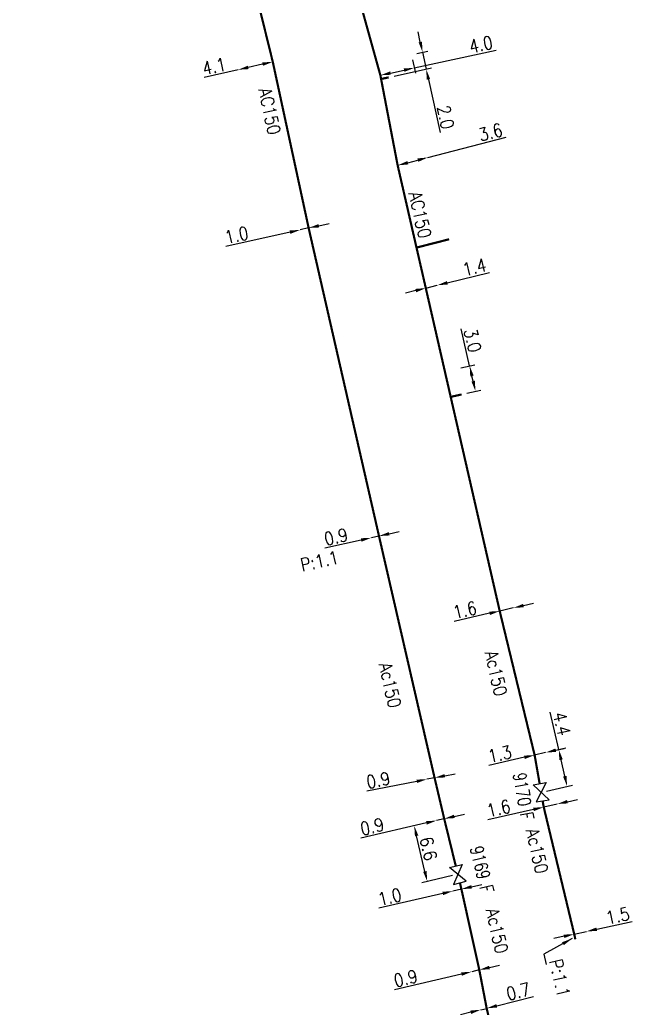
# Model space of a CAD drawing. Header units: millimetres. Extents: x 149999 to 151007, y 125999 to 127005.
# Drawn here: x 150936 to 151006.5, y 126765.1 to 126878.9 of the extents above; entities that cross this region are included whole.
import ezdxf
from ezdxf.enums import TextEntityAlignment as Align

# ---------------------------------------------------------------- set-up
doc = ezdxf.new("R2010")
doc.units = ezdxf.units.MM
doc.header["$PDMODE"] = 34
doc.linetypes.add('L_100_AP', pattern=[14, 10, -1.5, 1, -1.5])
doc.linetypes.add('L_25_AP', pattern=[2000, 1000, 1000])
doc.layers.get('0').update_dxf_attribs({"linetype": 'CONTINUOUS'})
doc.layers.get('DEFPOINTS').update_dxf_attribs({"linetype": 'CONTINUOUS'})
for name, color, linetype in [('L_140', 3, 'CONTINUOUS'), ('L_150', 1, 'CONTINUOUS'), ('L_300', 7, 'CONTINUOUS')]:
    doc.layers.add(name, color=color, linetype=linetype)
doc.layers.add('L_170', color=7, linetype='CONTINUOUS', plot=False)
doc.styles.get("Standard").update_dxf_attribs({"font": 'romans.shx', "width": 0.85})
doc.dimstyles.get("Standard").update_dxf_attribs({"dimtxt": 1.5, "dimasz": 1.2, "dimexe": 0.625, "dimexo": 0.625, "dimgap": 0.25, "dimtad": 1, "dimdec": 1, "dimzin": 0, "dimdsep": 46, "dimtxsty": 'Standard', "dimcen": -0.5, "dimadec": 0, "dimazin": 0, "dimtfac": 1, "dimtdec": 1, "dimtmove": 0, "dimatfit": 3, "dimfxl": 0, "dimtolj": 1, "dimtzin": 0, "dimarcsym": 0})

# ---------------------------------------------------------------- blocks, each defined once
blk = doc.blocks.new('L_300_03')
at = {"color": 0, "linetype": 'Continuous', "flags": 128}
blk.add_lwpolyline([(-1, 0.75), (1, -0.75), (1, 0.75), (-1, -0.75), (-1, 0.75)], dxfattribs=at)
at = {"color": 0, "linetype": 'Continuous', "width": 0.75}
blk.add_attdef('NUM', text='', height=1.5, dxfattribs=at).set_placement((0, 2.1), align=Align.MIDDLE_CENTER)
at = {"color": 0, "linetype": 'Continuous', "width": 0.75, "flags": 3}
for tag, p in [('DEF_LEG', (0, -5)), ('DEF_COUP', (0, -7.5)), ('DEF_TYPE', (0, -10))]:
    blk.add_attdef(tag, text='', height=1.2, dxfattribs=at).set_placement(p, align=Align.MIDDLE)
blk = doc.blocks.new('*D155')
at = {"layer": 'DEFPOINTS', "color": 0, "linetype": 'Continuous', "transparency": 16777216}
for p in [(150991.29, 126810.81), (150992.85, 126811.17), (150992.85, 126811.17)]:
    blk.add_point(p, dxfattribs=at)
at = {"layer": 'L_150', "color": 0, "linetype": 'Continuous', "lineweight": -2, "transparency": 16777216}
for p, q in [((150992.85, 126811.17), (150991.29, 126810.81)), ((150994.02, 126811.43), (150995.19, 126811.7)), ((150990.12, 126810.55), (150986.04, 126809.62))]:
    blk.add_line(p, q, dxfattribs=at)
at = {"layer": 'L_150', "color": 0, "linetype": 'Continuous', "transparency": 16777216}
for points in [[(150990.08, 126810.74), (150990.17, 126810.35), (150991.29, 126810.81)], [(150993.98, 126811.63), (150994.07, 126811.24), (150992.85, 126811.17)]]:
    blk.add_solid(points, dxfattribs=at)
at = {"layer": 'L_150', "color": 0, "linetype": 'Continuous', "transparency": 16777216, "insert": (150987.27, 126810.92), "char_height": 1.5, "attachment_point": 5, "rotation": 12.808}
blk.add_mtext('\\A1;1.6', dxfattribs=at)
blk = doc.blocks.new('*D156')
at = {"layer": 'DEFPOINTS', "color": 0, "linetype": 'Continuous', "transparency": 16777216}
for p in [(150982.78, 126848.01), (150984.09, 126848.34), (150984.09, 126848.34)]:
    blk.add_point(p, dxfattribs=at)
at = {"layer": 'L_150', "color": 0, "linetype": 'Continuous', "lineweight": -2, "transparency": 16777216}
for p, q in [((150985.26, 126848.62), (150990.1, 126849.81)), ((150981.62, 126847.73), (150980.45, 126847.44)), ((150982.78, 126848.01), (150984.09, 126848.34))]:
    blk.add_line(p, q, dxfattribs=at)
at = {"layer": 'L_150', "color": 0, "linetype": 'Continuous', "transparency": 16777216}
for points in [[(150985.21, 126848.82), (150985.31, 126848.43), (150984.09, 126848.34)], [(150981.57, 126847.92), (150981.67, 126847.53), (150982.78, 126848.01)]]:
    blk.add_solid(points, dxfattribs=at)
at = {"layer": 'L_150', "color": 0, "linetype": 'Continuous', "transparency": 16777216, "insert": (150988.38, 126850.42), "char_height": 1.5, "attachment_point": 5, "rotation": 13.8237}
blk.add_mtext('\\A1;1.4', dxfattribs=at)
blk = doc.blocks.new('*D157')
at = {"layer": 'DEFPOINTS', "color": 0, "linetype": 'Continuous', "transparency": 16777216}
for p in [(150979.54, 126862.15), (150983.03, 126863.06), (150983.03, 126863.06)]:
    blk.add_point(p, dxfattribs=at)
at = {"layer": 'L_150', "color": 0, "linetype": 'Continuous', "lineweight": -2, "transparency": 16777216}
for p, q in [((150983.03, 126863.06), (150992.03, 126865.4)), ((150980.71, 126862.45), (150981.87, 126862.76))]:
    blk.add_line(p, q, dxfattribs=at)
at = {"layer": 'L_150', "color": 0, "linetype": 'Continuous', "transparency": 16777216}
for points in [[(150980.66, 126862.65), (150980.76, 126862.26), (150979.54, 126862.15)], [(150981.82, 126862.95), (150981.92, 126862.56), (150983.03, 126863.06)]]:
    blk.add_solid(points, dxfattribs=at)
at = {"layer": 'L_150', "color": 0, "linetype": 'Continuous', "transparency": 16777216, "insert": (150990.24, 126865.96), "char_height": 1.5, "attachment_point": 5, "rotation": 14.5569}
blk.add_mtext('\\A1;3.6', dxfattribs=at)
blk = doc.blocks.new('*D168')
at = {"layer": 'DEFPOINTS', "color": 0, "linetype": 'Continuous', "transparency": 16777216}
for p in [(150976.52, 126819.25), (150976.52, 126819.25), (150977.39, 126819.45)]:
    blk.add_point(p, dxfattribs=at)
at = {"layer": 'L_150', "color": 0, "linetype": 'Continuous', "lineweight": -2, "transparency": 16777216}
for p, q in [((150978.56, 126819.72), (150979.73, 126819.98)), ((150975.35, 126818.99), (150971.14, 126818.04)), ((150977.39, 126819.45), (150976.52, 126819.25))]:
    blk.add_line(p, q, dxfattribs=at)
at = {"layer": 'L_150', "color": 0, "linetype": 'Continuous', "transparency": 16777216}
for points in [[(150978.52, 126819.91), (150978.61, 126819.52), (150977.39, 126819.45)], [(150975.3, 126819.19), (150975.39, 126818.8), (150976.52, 126819.25)]]:
    blk.add_solid(points, dxfattribs=at)
at = {"layer": 'L_150', "color": 0, "linetype": 'Continuous', "transparency": 16777216, "insert": (150972.44, 126819.36), "char_height": 1.5, "attachment_point": 5, "rotation": 12.7093}
blk.add_mtext('\\A1;0.9', dxfattribs=at)
blk = doc.blocks.new('*D169')
at = {"layer": 'DEFPOINTS', "color": 0, "linetype": 'Continuous', "transparency": 16777216}
for p in [(150968.32, 126854.72), (150968.32, 126854.72), (150969.29, 126854.94)]:
    blk.add_point(p, dxfattribs=at)
at = {"layer": 'L_150', "color": 0, "linetype": 'Continuous', "lineweight": -2, "transparency": 16777216}
for p, q in [((150970.46, 126855.2), (150971.64, 126855.46)), ((150967.15, 126854.46), (150959.75, 126852.81)), ((150969.29, 126854.94), (150968.32, 126854.72))]:
    blk.add_line(p, q, dxfattribs=at)
at = {"layer": 'L_150', "color": 0, "linetype": 'Continuous', "transparency": 16777216}
for points in [[(150970.42, 126855.39), (150970.51, 126855), (150969.29, 126854.94)], [(150967.1, 126854.65), (150967.19, 126854.26), (150968.32, 126854.72)]]:
    blk.add_solid(points, dxfattribs=at)
at = {"layer": 'L_150', "color": 0, "linetype": 'Continuous', "transparency": 16777216, "insert": (150960.99, 126854.12), "char_height": 1.5, "attachment_point": 5, "rotation": 12.5389}
blk.add_mtext('\\A1;1.0', dxfattribs=at)
blk = doc.blocks.new('*D170')
at = {"layer": 'DEFPOINTS', "color": 0, "linetype": 'Continuous', "transparency": 16777216}
for p in [(150965.16, 126874.08), (150961.16, 126873.17), (150961.16, 126873.17)]:
    blk.add_point(p, dxfattribs=at)
at = {"layer": 'L_150', "color": 0, "linetype": 'Continuous', "lineweight": -2, "transparency": 16777216}
for p, q in [((150963.99, 126873.81), (150962.33, 126873.43)), ((150961.16, 126873.17), (150957.26, 126872.28))]:
    blk.add_line(p, q, dxfattribs=at)
at = {"layer": 'L_150', "color": 0, "linetype": 'Continuous', "transparency": 16777216}
for points in [[(150962.29, 126873.63), (150962.38, 126873.24), (150961.16, 126873.17)], [(150963.95, 126874.01), (150964.04, 126873.62), (150965.16, 126874.08)]]:
    blk.add_solid(points, dxfattribs=at)
at = {"layer": 'L_150', "color": 0, "linetype": 'Continuous', "transparency": 16777216, "insert": (150958.4, 126873.56), "char_height": 1.5, "attachment_point": 5, "rotation": 12.8282}
blk.add_mtext('\\A1;4.1', dxfattribs=at)
blk = doc.blocks.new('*D177')
at = {"layer": 'DEFPOINTS', "color": 0, "linetype": 'Continuous', "transparency": 16777216}
for p in [(150995.31, 126794.22), (150996.57, 126794.51), (150996.57, 126794.51)]:
    blk.add_point(p, dxfattribs=at)
at = {"layer": 'L_150', "color": 0, "linetype": 'Continuous', "lineweight": -2, "transparency": 16777216}
for p, q in [((150997.74, 126794.77), (150998.91, 126795.04)), ((150994.14, 126793.96), (150990.05, 126793.03)), ((150996.57, 126794.51), (150995.31, 126794.22))]:
    blk.add_line(p, q, dxfattribs=at)
at = {"layer": 'L_150', "color": 0, "linetype": 'Continuous', "transparency": 16777216}
for points in [[(150997.7, 126794.97), (150997.79, 126794.58), (150996.57, 126794.51)], [(150994.09, 126794.15), (150994.18, 126793.76), (150995.31, 126794.22)]]:
    blk.add_solid(points, dxfattribs=at)
at = {"layer": 'L_150', "color": 0, "linetype": 'Continuous', "transparency": 16777216, "insert": (150991.29, 126794.33), "char_height": 1.5, "attachment_point": 5, "rotation": 12.7788}
blk.add_mtext('\\A1;1.3', dxfattribs=at)
blk = doc.blocks.new('*D178')
at = {"layer": 'DEFPOINTS', "color": 0, "linetype": 'Continuous', "transparency": 16777216}
for p in [(150982.91, 126791.43), (150982.91, 126791.43), (150983.79, 126791.6)]:
    blk.add_point(p, dxfattribs=at)
at = {"layer": 'L_150', "color": 0, "linetype": 'Continuous', "lineweight": -2, "transparency": 16777216}
for p, q in [((150982.79, 126792.04), (150982.79, 126792.04)), ((150983.79, 126791.6), (150982.91, 126791.43)), ((150983.67, 126792.22), (150983.67, 126792.22)), ((150984.97, 126791.84), (150986.15, 126792.07)), ((150981.73, 126791.19), (150975.98, 126790.05))]:
    blk.add_line(p, q, dxfattribs=at)
at = {"layer": 'L_150', "color": 0, "linetype": 'Continuous', "transparency": 16777216}
for points in [[(150981.7, 126791.39), (150981.77, 126791), (150982.91, 126791.43)], [(150984.93, 126792.03), (150985.01, 126791.64), (150983.79, 126791.6)]]:
    blk.add_solid(points, dxfattribs=at)
at = {"layer": 'L_150', "color": 0, "linetype": 'Continuous', "transparency": 16777216, "insert": (150977.31, 126791.33), "char_height": 1.5, "attachment_point": 5, "rotation": 11.2482}
blk.add_mtext('\\A1;0.9', dxfattribs=at)
blk = doc.blocks.new('*D179')
at = {"layer": 'DEFPOINTS', "color": 0, "linetype": 'Continuous', "transparency": 16777216}
for p in [(150984.9, 126786.88), (150984.02, 126786.67), (150984.02, 126786.67)]:
    blk.add_point(p, dxfattribs=at)
at = {"layer": 'L_150', "color": 0, "linetype": 'Continuous', "lineweight": -2, "transparency": 16777216}
for p, q in [((150984.9, 126786.88), (150984.02, 126786.67)), ((150986.06, 126787.15), (150987.23, 126787.42)), ((150982.85, 126786.4), (150975.31, 126784.65))]:
    blk.add_line(p, q, dxfattribs=at)
at = {"layer": 'L_150', "color": 0, "linetype": 'Continuous', "transparency": 16777216}
for points in [[(150986.02, 126787.35), (150986.11, 126786.96), (150984.9, 126786.88)], [(150982.81, 126786.6), (150982.9, 126786.21), (150984.02, 126786.67)]]:
    blk.add_solid(points, dxfattribs=at)
at = {"layer": 'L_150', "color": 0, "linetype": 'Continuous', "transparency": 16777216, "insert": (150976.6, 126785.98), "char_height": 1.5, "attachment_point": 5, "rotation": 13.0847}
blk.add_mtext('\\A1;0.9', dxfattribs=at)
blk = doc.blocks.new('*D180')
at = {"layer": 'DEFPOINTS', "color": 0, "linetype": 'Continuous', "transparency": 16777216}
for p in [(150981.45, 126786.08), (150981.45, 126786.08), (150986.47, 126780.47)]:
    blk.add_point(p, dxfattribs=at)
at = {"layer": 'L_300', "color": 0, "linetype": 'Continuous', "lineweight": -2, "transparency": 16777216}
for p, q in [((150982.67, 126780.82), (150981.72, 126784.91)), ((150985.86, 126780.33), (150982.34, 126779.51))]:
    blk.add_line(p, q, dxfattribs=at)
at = {"layer": 'L_300', "color": 0, "linetype": 'Continuous', "transparency": 16777216}
for points in [[(150981.92, 126784.95), (150981.53, 126784.86), (150981.45, 126786.08)], [(150982.87, 126780.86), (150982.48, 126780.77), (150982.95, 126779.65)]]:
    blk.add_solid(points, dxfattribs=at)
at = {"layer": 'L_300', "color": 0, "linetype": 'Continuous', "transparency": 16777216, "insert": (150983.09, 126783.44), "char_height": 1.5, "attachment_point": 5, "rotation": 283.0847}
blk.add_mtext('\\A1;6.6', dxfattribs=at)
blk = doc.blocks.new('*D181')
at = {"layer": 'DEFPOINTS', "color": 0, "linetype": 'Continuous', "transparency": 16777216}
for p in [(150985.9, 126778.55), (150985.9, 126778.55), (150986.88, 126778.77)]:
    blk.add_point(p, dxfattribs=at)
at = {"layer": 'L_140', "color": 0, "linetype": 'Continuous', "lineweight": -2, "transparency": 16777216}
for p, q in [((150988.05, 126779.05), (150989.22, 126779.32)), ((150984.73, 126778.27), (150977.39, 126776.57)), ((150986.88, 126778.77), (150985.9, 126778.55))]:
    blk.add_line(p, q, dxfattribs=at)
at = {"layer": 'L_140', "color": 0, "linetype": 'Continuous', "transparency": 16777216}
for points in [[(150988.01, 126779.24), (150988.1, 126778.85), (150986.88, 126778.77)], [(150984.69, 126778.47), (150984.78, 126778.08), (150985.9, 126778.55)]]:
    blk.add_solid(points, dxfattribs=at)
at = {"layer": 'L_140', "color": 0, "linetype": 'Continuous', "transparency": 16777216, "insert": (150978.62, 126777.88), "char_height": 1.5, "attachment_point": 5, "rotation": 13.0847}
blk.add_mtext('\\A1;1.0', dxfattribs=at)
blk = doc.blocks.new('*D182')
at = {"layer": 'DEFPOINTS', "color": 0, "linetype": 'Continuous', "transparency": 16777216}
for p in [(150998.09, 126794.85), (150996.57, 126794.51), (150996.06, 126789.93)]:
    blk.add_point(p, dxfattribs=at)
at = {"layer": 'L_300', "color": 0, "linetype": 'Continuous', "lineweight": -2, "transparency": 16777216}
for p, q in [((150998.09, 126794.85), (150997.11, 126799.17)), ((150997.18, 126794.65), (150998.7, 126794.99)), ((150998.79, 126791.78), (150998.36, 126793.68)), ((150996.67, 126790.07), (150999.66, 126790.75))]:
    blk.add_line(p, q, dxfattribs=at)
at = {"layer": 'L_300', "color": 0, "linetype": 'Continuous', "transparency": 16777216}
for points in [[(150998.55, 126793.73), (150998.16, 126793.64), (150998.09, 126794.85)], [(150998.98, 126791.82), (150998.59, 126791.74), (150999.05, 126790.61)]]:
    blk.add_solid(points, dxfattribs=at)
at = {"layer": 'L_300', "color": 0, "linetype": 'Continuous', "transparency": 16777216, "insert": (150998.44, 126797.82), "char_height": 1.5, "attachment_point": 5, "rotation": 282.7788}
blk.add_mtext('\\A1;4.4', dxfattribs=at)
blk = doc.blocks.new('*D183')
at = {"layer": 'DEFPOINTS', "color": 0, "linetype": 'Continuous', "transparency": 16777216}
for p in [(150999.87, 126773.59), (151001.28, 126773.9), (151001.28, 126773.9)]:
    blk.add_point(p, dxfattribs=at)
at = {"layer": 'L_140', "color": 0, "linetype": 'Continuous', "lineweight": -2, "transparency": 16777216}
for p, q in [((151002.46, 126774.16), (151006.55, 126775.05)), ((150998.7, 126773.34), (150997.52, 126773.08)), ((150999.87, 126773.59), (151001.28, 126773.9))]:
    blk.add_line(p, q, dxfattribs=at)
at = {"layer": 'L_140', "color": 0, "linetype": 'Continuous', "transparency": 16777216}
for points in [[(151002.41, 126774.35), (151002.5, 126773.96), (151001.28, 126773.9)], [(150998.65, 126773.53), (150998.74, 126773.14), (150999.87, 126773.59)]]:
    blk.add_solid(points, dxfattribs=at)
at = {"layer": 'L_140', "color": 0, "linetype": 'Continuous', "transparency": 16777216, "insert": (151004.87, 126775.71), "char_height": 1.5, "attachment_point": 5, "rotation": 12.3401}
blk.add_mtext('\\A1;1.5', dxfattribs=at)
blk = doc.blocks.new('*D184')
at = {"layer": 'DEFPOINTS', "color": 0, "linetype": 'Continuous', "transparency": 16777216}
for p in [(150996.36, 126788.22), (150997.92, 126788.58), (150997.92, 126788.58)]:
    blk.add_point(p, dxfattribs=at)
at = {"layer": 'L_140', "color": 0, "linetype": 'Continuous', "lineweight": -2, "transparency": 16777216}
for p, q in [((150997.92, 126788.58), (150996.36, 126788.22)), ((150999.09, 126788.84), (151000.26, 126789.11)), ((150995.19, 126787.96), (150989.93, 126786.76))]:
    blk.add_line(p, q, dxfattribs=at)
at = {"layer": 'L_140', "color": 0, "linetype": 'Continuous', "transparency": 16777216}
for points in [[(150995.14, 126788.15), (150995.23, 126787.76), (150996.36, 126788.22)], [(150999.04, 126789.04), (150999.13, 126788.65), (150997.92, 126788.58)]]:
    blk.add_solid(points, dxfattribs=at)
at = {"layer": 'L_140', "color": 0, "linetype": 'Continuous', "transparency": 16777216, "insert": (150991.16, 126788.07), "char_height": 1.5, "attachment_point": 5, "rotation": 12.7788}
blk.add_mtext('\\A1;1.6', dxfattribs=at)
blk = doc.blocks.new('*D185')
at = {"layer": 'DEFPOINTS', "color": 0, "linetype": 'Continuous', "transparency": 16777216}
for p in [(150988.07, 126769.26), (150988.07, 126769.26), (150988.94, 126769.47)]:
    blk.add_point(p, dxfattribs=at)
at = {"layer": 'L_140', "color": 0, "linetype": 'Continuous', "lineweight": -2, "transparency": 16777216}
for p, q in [((150990.11, 126769.74), (150991.28, 126770.02)), ((150986.9, 126768.99), (150979.17, 126767.17)), ((150988.94, 126769.47), (150988.07, 126769.26))]:
    blk.add_line(p, q, dxfattribs=at)
at = {"layer": 'L_140', "color": 0, "linetype": 'Continuous', "transparency": 16777216}
for points in [[(150990.06, 126769.94), (150990.16, 126769.55), (150988.94, 126769.47)], [(150986.85, 126769.18), (150986.94, 126768.79), (150988.07, 126769.26)]]:
    blk.add_solid(points, dxfattribs=at)
at = {"layer": 'L_140', "color": 0, "linetype": 'Continuous', "transparency": 16777216, "insert": (150980.46, 126768.5), "char_height": 1.5, "attachment_point": 5, "rotation": 13.2578}
blk.add_mtext('\\A1;0.9', dxfattribs=at)
blk = doc.blocks.new('*D186')
at = {"layer": 'DEFPOINTS', "color": 0, "linetype": 'Continuous', "transparency": 16777216}
for p in [(150989.11, 126764.88), (150989.11, 126764.88), (150989.79, 126765.04)]:
    blk.add_point(p, dxfattribs=at)
at = {"layer": 'L_140', "color": 0, "linetype": 'Continuous', "lineweight": -2, "transparency": 16777216}
for p, q in [((150990.96, 126765.33), (150995.2, 126766.39)), ((150987.95, 126764.59), (150986.78, 126764.3)), ((150989.11, 126764.88), (150989.79, 126765.04))]:
    blk.add_line(p, q, dxfattribs=at)
at = {"layer": 'L_140', "color": 0, "linetype": 'Continuous', "transparency": 16777216}
for points in [[(150990.91, 126765.53), (150991, 126765.14), (150989.79, 126765.04)], [(150987.9, 126764.78), (150988, 126764.39), (150989.11, 126764.88)]]:
    blk.add_solid(points, dxfattribs=at)
at = {"layer": 'L_140', "color": 0, "linetype": 'Continuous', "transparency": 16777216, "insert": (150993.42, 126766.98), "char_height": 1.5, "attachment_point": 5, "rotation": 13.9594}
blk.add_mtext('\\A1;0.7', dxfattribs=at)
blk = doc.blocks.new('*D764')
at = {"layer": 'DEFPOINTS', "color": 0, "linetype": 'Continuous', "transparency": 16777216}
for p in [(150981.12, 126874.91), (150982.41, 126875.19), (150978.51, 126872.29)]:
    blk.add_point(p, dxfattribs=at)
at = {"layer": 'L_170', "color": 0, "linetype": 'Continuous', "lineweight": -2, "transparency": 16777216}
for p, q in [((150982.15, 126876.36), (150981.89, 126877.53)), ((150981.73, 126875.04), (150983.02, 126875.32)), ((150982.41, 126875.19), (150982.83, 126873.23)), ((150979.12, 126872.42), (150983.44, 126873.37)), ((150983.09, 126872.06), (150984.43, 126865.93))]:
    blk.add_line(p, q, dxfattribs=at)
at = {"layer": 'L_170', "color": 0, "linetype": 'Continuous', "transparency": 16777216}
for points in [[(150982.34, 126876.4), (150981.95, 126876.32), (150982.41, 126875.19)], [(150983.28, 126872.1), (150982.89, 126872.02), (150982.83, 126873.23)]]:
    blk.add_solid(points, dxfattribs=at)
at = {"layer": 'L_170', "color": 0, "linetype": 'Continuous', "transparency": 16777216, "insert": (150985.06, 126867.7), "char_height": 1.5, "attachment_point": 5, "rotation": 282.315}
blk.add_mtext('\\A1;2.0', dxfattribs=at)
blk = doc.blocks.new('*D765')
at = {"layer": 'DEFPOINTS', "color": 0, "linetype": 'Continuous', "transparency": 16777216}
for p in [(150981.12, 126874.91), (150977.55, 126872.53), (150981.45, 126873.38)]:
    blk.add_point(p, dxfattribs=at)
at = {"layer": 'L_150', "color": 0, "linetype": 'Continuous', "lineweight": -2, "transparency": 16777216}
for p, q in [((150981.45, 126873.38), (150990.88, 126875.44)), ((150981.25, 126874.3), (150981.59, 126872.77)), ((150978.72, 126872.79), (150980.28, 126873.13))]:
    blk.add_line(p, q, dxfattribs=at)
at = {"layer": 'L_150', "color": 0, "linetype": 'Continuous', "transparency": 16777216}
for points in [[(150978.68, 126872.98), (150978.76, 126872.59), (150977.55, 126872.53)], [(150980.24, 126873.32), (150980.32, 126872.93), (150981.45, 126873.38)]]:
    blk.add_solid(points, dxfattribs=at)
at = {"layer": 'L_150', "color": 0, "linetype": 'Continuous', "transparency": 16777216, "insert": (150989.12, 126876.08), "char_height": 1.5, "attachment_point": 5, "rotation": 12.315}
blk.add_mtext('\\A1;4.0', dxfattribs=at)
blk = doc.blocks.new('*D766')
at = {"layer": 'DEFPOINTS', "color": 0, "linetype": 'Continuous', "transparency": 16777216}
for p in [(150986.23, 126838.68), (150987.83, 126839.05), (150986.9, 126835.76)]:
    blk.add_point(p, dxfattribs=at)
at = {"layer": 'L_170', "color": 0, "linetype": 'Continuous', "lineweight": -2, "transparency": 16777216}
for p, q in [((150987.83, 126839.05), (150986.85, 126843.31)), ((150986.83, 126838.82), (150988.44, 126839.19)), ((150988.23, 126837.3), (150988.1, 126837.88)), ((150987.51, 126835.9), (150989.11, 126836.27))]:
    blk.add_line(p, q, dxfattribs=at)
at = {"layer": 'L_170', "color": 0, "linetype": 'Continuous', "transparency": 16777216}
for points in [[(150988.29, 126837.93), (150987.9, 126837.84), (150987.83, 126839.05)], [(150988.43, 126837.34), (150988.04, 126837.25), (150988.5, 126836.13)]]:
    blk.add_solid(points, dxfattribs=at)
at = {"layer": 'L_170', "color": 0, "linetype": 'Continuous', "transparency": 16777216, "insert": (150988.18, 126841.99), "char_height": 1.5, "attachment_point": 5, "rotation": 282.918}
blk.add_mtext('\\A1;3.0', dxfattribs=at)

msp = doc.modelspace()

# ---------------------------------------------------------------- linework, layer by layer
at = {"layer": 'L_140', "linetype": 'L_100_AP'}
msp.add_lwpolyline([(151000, 126772.99, 0.25, 0.25, 0), (150999.87, 126773.59, 0.25, 0.25, 0), (150996.36, 126788.22, 0.25, 0.25, 0), (150996.23, 126788.95, 0, 0, 0)], format="xyseb", dxfattribs=at)
at = {"layer": 'L_140', "linetype": 'L_100_AP', "const_width": 0.25}
msp.add_lwpolyline([(150986.71, 126779.5), (150986.88, 126778.77), (150988.94, 126769.47), (150989.79, 126765.04), (150991.85, 126756.17), (150994.34, 126745.29), (150994.74, 126743.56), (150998.83, 126725.66), (151000, 126719.87)], dxfattribs=at)
at = {"layer": 'L_150', "linetype": 'L_25_AP', "flags": 128}
for points in [[(150986.23, 126781.44, 0.25, 0.25, 0), (150984.9, 126786.88, 0.25, 0.25, 0), (150983.79, 126791.6, 0.25, 0.25, 0), (150983.79, 126791.6, 0.25, 0.25, 0), (150977.39, 126819.45, 0.25, 0.25, 0), (150969.29, 126854.94, 0.25, 0.25, 0), (150965.16, 126874.08, 0.25, 0.25, 0), (150962.66, 126884.23, 0.25, 0.25, 0), (150957.51, 126906.58, 0.25, 0.25, 0), (150954.08, 126921.48, 0.25, 0.25, 0), (150952.75, 126927.08, 0.25, 0.25, 0), (150951.83, 126930.96, 0.25, 0.25, 0), (150945.18, 126960.08, 0.25, 0.25, 0), (150939.67, 126984.79, 0.25, 0.25, 0), (150936.15, 127000, 0, 0, 0)], [(150948.32, 127000, 0.25, 0.25, 0), (150948.75, 126998.13, 0.25, 0.25, 0), (150949.27, 126995.61, 0.25, 0.25, 0), (150950.74, 126988.62, 0.25, 0.25, 0), (150956.8, 126959.59, 0.25, 0.25, 0), (150959.73, 126949.15, 0.25, 0.25, 0), (150961.23, 126941.84, 0.25, 0.25, 0), (150966.22, 126920.66, 0.25, 0.25, 0), (150970.79, 126900.61, 0.25, 0.25, 0), (150975.23, 126880.89, 0.25, 0.25, 0), (150977.55, 126872.53, 0.25, 0.25, 0), (150979.54, 126862.15, 0.25, 0.25, 0), (150982.78, 126848.01, 0.25, 0.25, 0), (150991.29, 126810.81, 0.25, 0.25, 0), (150995.31, 126794.22, 0.25, 0.25, 0), (150995.31, 126794.22, 0.25, 0.25, 0), (150995.89, 126790.92, 0, 0, 0)]]:
    msp.add_lwpolyline(points, format="xyseb", dxfattribs=at)
at = {"layer": 'L_170', "linetype": 'Continuous', "const_width": 0.25, "flags": 128}
for points in [[(150978.51, 126872.29), (150977.63, 126872.1)], [(150985.47, 126853.64), (150981.71, 126852.68)], [(150986.9, 126835.76), (150985.65, 126835.48)]]:
    msp.add_lwpolyline(points, dxfattribs=at)

# ---------------------------------------------------------------- block references
at = {"layer": 'L_300'}
ref = msp.add_blockref('L_300_03', (150996.06, 126789.93), dxfattribs=dict(at, rotation=279.9546827694666))
ref.add_attrib('NUM', '9170 F', dxfattribs={"layer": '0', "color": 0, "linetype": 'Continuous', "height": 1.5, "rotation": 279.9547, "width": 0.75}).set_placement((150994.01, 126789.46), align=Align.MIDDLE_CENTER)
ref = msp.add_blockref('L_300_03', (150986.47, 126780.47), dxfattribs=dict(at, rotation=283.7713466614055))
ref.add_attrib('NUM', '9169 F', dxfattribs={"layer": '0', "color": 0, "linetype": 'Continuous', "height": 1.5, "rotation": 283.7713, "width": 0.75}).set_placement((150989.24, 126781.03), align=Align.MIDDLE_CENTER)

# ---------------------------------------------------------------- texts
at = {"layer": 'L_140', "linetype": 'Continuous', "width": 0.85}
for p in [(150994.28, 126785.56), (150989.67, 126776.35)]:
    msp.add_text('Ac150', height=1.5, rotation=282.9463, dxfattribs=at).set_placement(p)
at = {"layer": 'L_140', "linetype": 'Continuous', "insert": (150996.98, 126770.51), "char_height": 1.5, "attachment_point": 7, "rotation": 282.9644}
msp.add_mtext('\\A1;P:1.1', dxfattribs=at)
at = {"layer": 'L_150', "linetype": 'Continuous', "width": 0.85}
for s, rotation, p in [('AC150', 282.1785, (150963.5, 126870.86)), ('AC150', 282.8987, (150980.79, 126858.91)), ('Ac150', 282.9463, (150989.55, 126806.01)), ('Ac150', 282.9463, (150977.35, 126804.65))]:
    msp.add_text(s, height=1.5, rotation=rotation, dxfattribs=at).set_placement(p)
at = {"layer": 'L_150', "linetype": 'Continuous', "insert": (150972.86, 126816.32), "char_height": 1.5, "attachment_point": 9, "rotation": 12.7093}
msp.add_mtext('\\A1;P:1.1', dxfattribs=at)

# ---------------------------------------------------------------- dimensions: what is measured, and where the dimension line sits
at = {"layer": 'L_140', "linetype": 'Continuous'}
for base, p1, p2, angle, picture, middle in [((150997.92, 126788.58), (150996.36, 126788.22), (150997.92, 126788.58), 192.7788, '*D184', (150991.38, 126787.1)), ((150985.9, 126778.55), (150986.88, 126778.77), (150985.9, 126778.55), 13.0847, '*D181', (150978.85, 126776.91)), ((151001.2838, 126773.9015), (150999.8673, 126773.5916), (151001.2838, 126773.9015), 192.3401, '*D183', (151005.0885, 126774.7338)), ((150988.07, 126769.26), (150988.94, 126769.47), (150988.07, 126769.26), 13.2578, '*D185', (150980.69, 126767.52)), ((150989.11, 126764.88), (150989.79, 126765.04), (150989.11, 126764.88), 13.9594, '*D186', (150993.66, 126766.01))]:
    dim = msp.add_linear_dim(base=base, p1=p1, p2=p2, angle=angle, dimstyle='Standard', dxfattribs=at)
    dim.commit()
    dim.dimension.update_dxf_attribs({"geometry": picture, "text_midpoint": middle, "dimtype": 160})
at = {"layer": 'L_150', "linetype": 'Continuous'}
for base, p1, p2, angle, picture, middle in [((150981.45, 126873.38), (150977.55, 126872.53), (150981.12, 126874.91), 192.315, '*D765', (150989.33, 126875.1)), ((150961.16, 126873.17), (150965.16, 126874.08), (150961.16, 126873.17), 12.8282, '*D170', (150958.63, 126872.59)), ((150983.03, 126863.06), (150979.54, 126862.15), (150983.03, 126863.06), 194.5569, '*D157', (150990.5, 126865)), ((150968.32, 126854.72), (150969.29, 126854.94), (150968.32, 126854.72), 12.5389, '*D169', (150961.21, 126853.14)), ((150984.0937, 126848.3352), (150982.7828, 126848.0126), (150984.0937, 126848.3352), 193.8237, '*D156', (150988.6221, 126849.4495)), ((150976.52, 126819.25), (150977.39, 126819.45), (150976.52, 126819.25), 12.7093, '*D168', (150972.66, 126818.38)), ((150992.85, 126811.17), (150991.29, 126810.81), (150992.85, 126811.17), 192.808, '*D155', (150987.5, 126809.95)), ((150996.57, 126794.51), (150995.31, 126794.22), (150996.57, 126794.51), 192.7788, '*D177', (150991.51, 126793.36)), ((150982.91, 126791.43), (150983.79, 126791.6), (150982.91, 126791.43), 11.2482, '*D178', (150977.51, 126790.35)), ((150984.02, 126786.67), (150984.9, 126786.88), (150984.02, 126786.67), 13.0847, '*D179', (150976.83, 126785))]:
    dim = msp.add_linear_dim(base=base, p1=p1, p2=p2, angle=angle, dimstyle='Standard', dxfattribs=at)
    dim.commit()
    dim.dimension.update_dxf_attribs({"geometry": picture, "text_midpoint": middle, "dimtype": 160})
at = {"layer": 'L_170', "linetype": 'Continuous'}
for base, p1, p2, angle, picture, middle in [((150982.41, 126875.19), (150978.51, 126872.29), (150981.12, 126874.91), 282.315, '*D764', (150984.09, 126867.48)), ((150987.83, 126839.05), (150986.9, 126835.76), (150986.23, 126838.68), 282.918, '*D766', (150987.21, 126841.77))]:
    dim = msp.add_linear_dim(base=base, p1=p1, p2=p2, angle=angle, dimstyle='Standard', dxfattribs=at)
    dim.commit()
    dim.dimension.update_dxf_attribs({"geometry": picture, "text_midpoint": middle, "dimtype": 160})
at = {"layer": 'L_300', "linetype": 'Continuous'}
for base, p1, p2, angle, picture, middle in [((150998.0916, 126794.8525), (150996.0585, 126789.9309), (150996.5734, 126794.5082), 282.7788, '*D182', (150997.4687, 126797.5988)), ((150981.45, 126786.08), (150986.47, 126780.47), (150981.45, 126786.08), 283.0847, '*D180', (150982.12, 126783.21))]:
    dim = msp.add_linear_dim(base=base, p1=p1, p2=p2, angle=angle, dimstyle='Standard', dxfattribs=at)
    dim.commit()
    dim.dimension.update_dxf_attribs({"geometry": picture, "text_midpoint": middle, "dimtype": 160})

# ---------------------------------------------------------------- leaders
at = {"layer": 'L_140', "linetype": 'Continuous'}
msp.add_leader([(150999.62, 126773.07), (150996.37, 126771.27), (150996.64, 126770.1)], dimstyle='Standard', dxfattribs=at)

doc.saveas('drawing.dxf')
